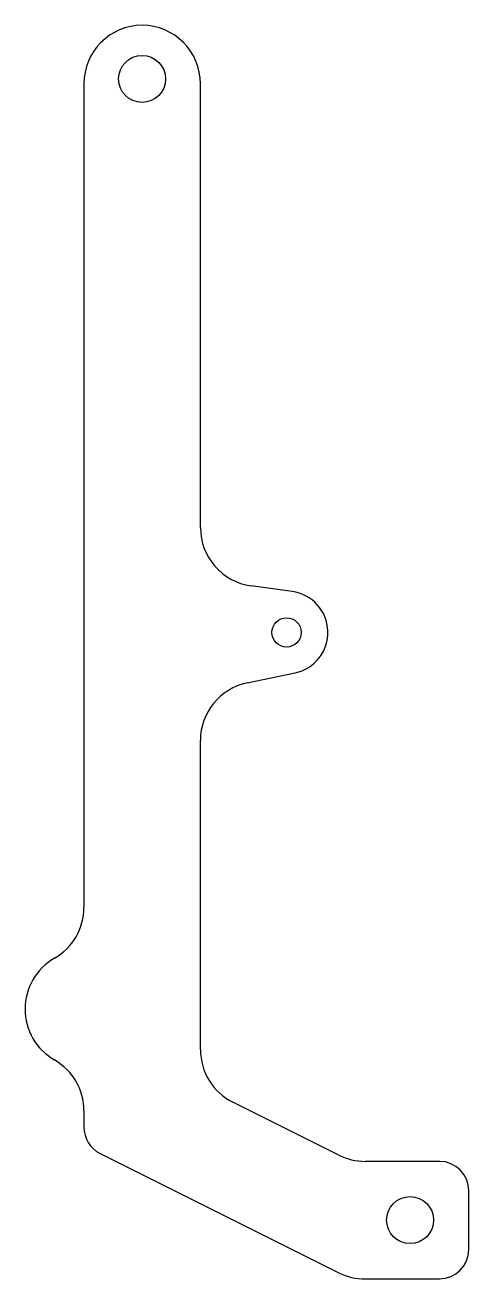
# Model space of a CAD drawing. Header units: millimetres. Extents: x -65 to 10, y -10 to 203.
import ezdxf

# ---------------------------------------------------------------- set-up
doc = ezdxf.new("R2010")
doc.units = ezdxf.units.MM

msp = doc.modelspace()

# ---------------------------------------------------------------- linework, layer by layer
at = {"color": 7, "linetype": 'Continuous', "lineweight": 25}
for p, q in [((-55.46, 193.34), (-55.46, 53.23)), ((-35.65, 117.83), (-35.65, 193.34)), ((-20.04, 106.96), (-27.02, 107.93)), ((-27.71, 91.41), (-19.56, 93.12)), ((-35.65, 29.01), (-35.65, 81.62)), ((-12.11, 11.06), (-30.13, 20.06)), ((-55.46, 18.59), (-55.46, 15.82)), ((-52.7, 11.35), (-12.11, -8.94)), ((5, 10), (-7.64, 10)), ((10, -5), (10, 5)), ((-7.64, -10), (5, -10))]:
    msp.add_line(p, q, dxfattribs=at)
for centre, radius in [((-45.56, 194.17), 4), ((-21, 100), 2.5), ((0, 0), 4)]:
    msp.add_circle(centre, radius, dxfattribs=at)
for centre, radius, start, end in [((-45.46, 193.34), 10, 90.5497, 180), ((-45.65, 193.34), 10, 0, 89.4503), ((-25.65, 117.83), 10, 180, 262.1313), ((-21, 100), 7.03, 281.8598, 82.1313), ((-25.65, 81.62), 10, 101.8598, 180), ((-65.46, 53.23), 10, 300, 0), ((-55.46, 35.91), 10, 120, 240), ((-25.65, 29.01), 10, 180, 243.4349), ((-65.46, 18.59), 10, 0, 60), ((-50.46, 15.82), 5, 180, 243.4349), ((-7.64, 20), 10, 243.4349, 270), ((5, 5), 5, 0, 90), ((5, -5), 5, 270, 0), ((-7.64, 0), 10, 243.4349, 270)]:
    msp.add_arc(centre, radius, start, end, dxfattribs=at)

doc.saveas('drawing.dxf')
